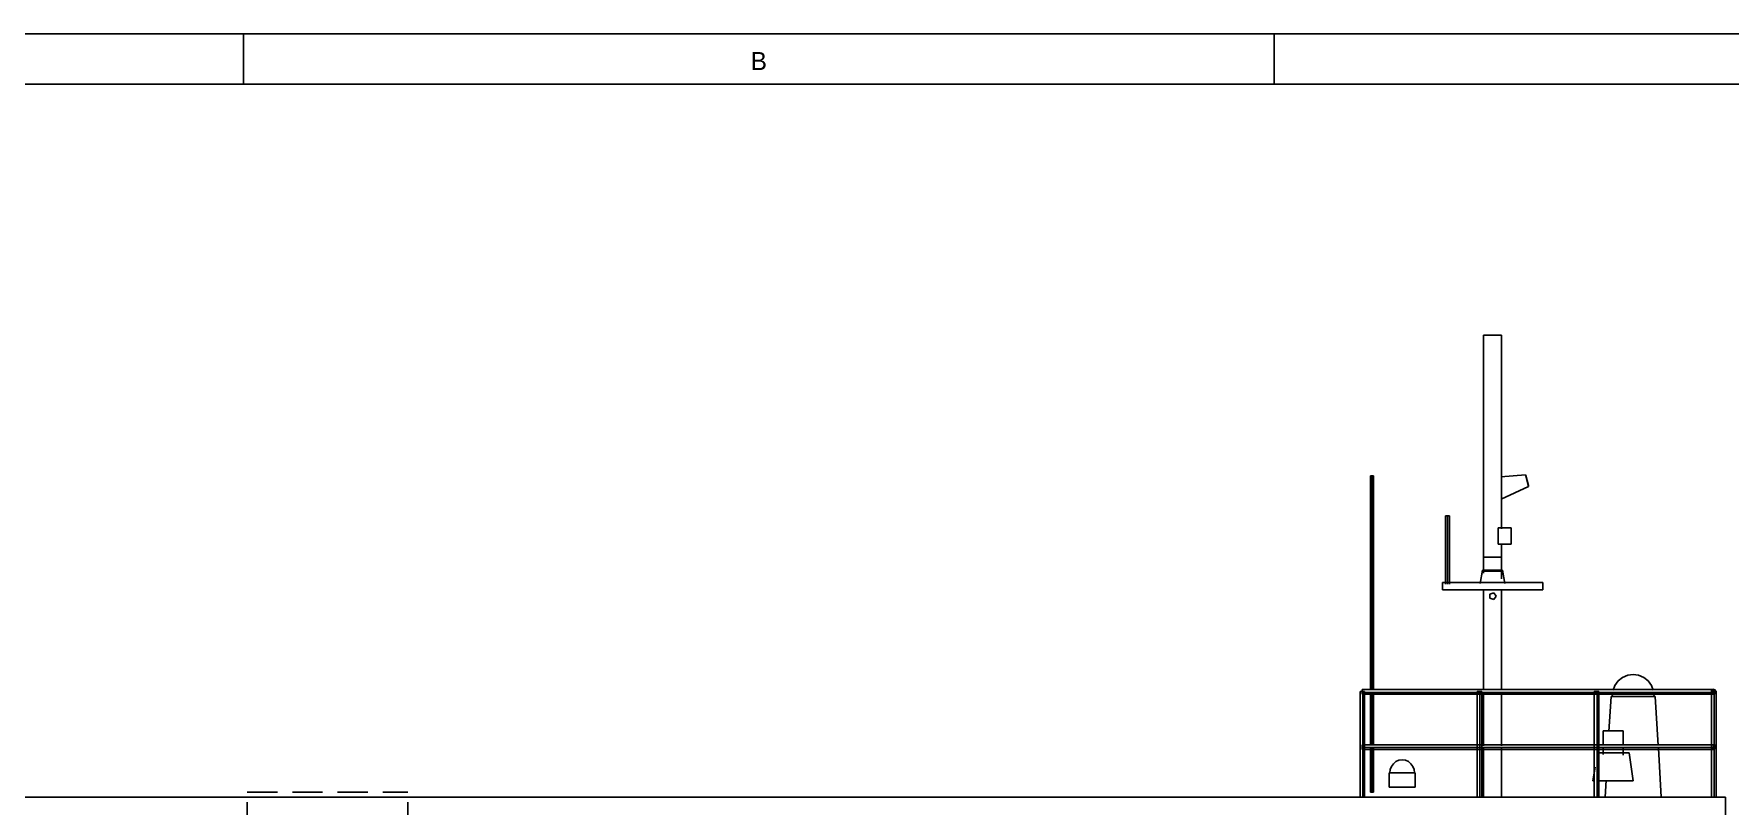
# Model space of a CAD drawing. Extents: x 5 to 836, y 5 to 589.
# Drawn here: x 91.8 to 260.6, y 512.1 to 589 of the extents above; entities that cross this region are included whole.
import ezdxf
from ezdxf.enums import TextEntityAlignment as Align

# ---------------------------------------------------------------- set-up
doc = ezdxf.new("R2010")
doc.units = 0
doc.linetypes.add('DASHED', pattern=[4.5, 3, -1.5])
for name, color, linetype in [('DETAIL', 8, 'CONTINUOUS'), ('FRAME', 7, 'CONTINUOUS'), ('MARKING', 4, 'DASHED'), ('OUTLINE', 7, 'CONTINUOUS'), ('TEXT', 7, 'CONTINUOUS'), ('THIN', 7, 'CONTINUOUS')]:
    doc.layers.add(name, color=color, linetype=linetype)

msp = doc.modelspace()

# ---------------------------------------------------------------- linework, layer by layer
at = {"layer": 'DETAIL'}
for p, q in [((236.1, 559), (237.9, 559)), ((224.86, 545), (225.14, 545)), ((224.86, 523.65), (224.86, 545)), ((225, 523.65), (225, 545)), ((225.14, 523.65), (225.14, 545)), ((240.28, 545.1), (240.3, 545.02)), ((240.3, 545.02), (240.57, 544.02)), ((240.57, 544.02), (240.59, 543.94)), ((232.3, 541), (232.7, 541)), ((232.3, 534.21), (232.3, 541)), ((232.5, 534.21), (232.5, 541)), ((232.7, 534.21), (232.7, 541)), ((237.55, 539.8), (238.85, 539.8)), ((237.55, 538.2), (237.55, 539.8)), ((238.85, 538.2), (238.85, 539.8)), ((237.55, 538.2), (238.85, 538.2)), ((236, 535.6), (238, 535.6)), ((236.1, 536.9), (237.9, 536.9)), ((236.1, 535.5), (236.1, 536.9)), ((236.1, 535.5), (237.9, 535.5)), ((237.9, 535.5), (237.9, 536.9)), ((232, 534.35), (242, 534.35)), ((232, 533.65), (232, 534.35)), ((242, 533.65), (242, 534.35)), ((232, 533.65), (242, 533.65)), ((236.72, 533.21), (237.11, 533.33)), ((236.72, 532.79), (236.72, 533.21)), ((236.72, 532.79), (237.11, 532.67)), ((237.11, 533.33), (237.35, 533)), ((237.11, 532.67), (237.35, 533)), ((224, 523.25), (224, 523.7)), ((224, 523.7), (259, 523.7)), ((258.8, 523.65), (259.08, 523.74)), ((258.8, 513), (258.8, 523.65)), ((259, 523.25), (259, 523.7)), ((259.08, 523.74), (259.25, 523.5)), ((223.8, 523.5), (224.25, 523.5)), ((223.8, 513), (223.8, 523.5)), ((224, 523.42), (259, 523.42)), ((224, 523.25), (259, 523.25)), ((224.08, 513), (224.08, 523.5)), ((224.25, 513), (224.25, 523.5)), ((224.86, 518.12), (224.86, 523.3)), ((225, 518.12), (225, 523.3)), ((225.14, 518.12), (225.14, 523.3)), ((235.46, 523.5), (235.92, 523.5)), ((235.46, 513), (235.46, 523.5)), ((235.74, 513), (235.74, 523.5)), ((235.92, 513), (235.92, 523.5)), ((247.13, 523.5), (247.58, 523.5)), ((247.13, 513), (247.13, 523.5)), ((247.41, 513), (247.41, 523.5)), ((247.58, 513), (247.58, 523.5)), ((248.8, 523), (253.2, 523)), ((258.8, 523.5), (259.25, 523.5)), ((258.8, 523.35), (259.08, 523.26)), ((259.08, 513), (259.08, 523.5)), ((259.08, 523.26), (259.25, 523.5)), ((259.25, 513), (259.25, 523.5)), ((248, 518.14), (248, 519.6)), ((250, 518.14), (250, 519.6)), ((224, 517.75), (224, 518.2)), ((224, 518.2), (259, 518.2)), ((224, 517.92), (259, 517.92)), ((224, 517.75), (259, 517.75)), ((224.86, 513.5), (224.86, 517.84)), ((225, 513.5), (225, 517.84)), ((225.14, 513.5), (225.14, 517.84)), ((247.51, 517.4), (250.6, 517.4)), ((248, 517.24), (248, 517.88)), ((250, 517.18), (250, 517.88)), ((258.8, 518.15), (259.08, 518.24)), ((258.8, 517.85), (259.08, 517.76)), ((259, 517.75), (259, 518.2)), ((259.08, 518.24), (259.25, 518)), ((259.08, 517.76), (259.25, 518)), ((226.7, 515.4), (229.3, 515.4)), ((224.86, 513.5), (225.14, 513.5)), ((226.7, 514), (229.3, 514)), ((247, 514.6), (247.13, 514.6)), ((247.53, 514.6), (251, 514.6)), ((88.5, 513), (260.2, 513)), ((260.2, 511), (260.2, 513))]:
    msp.add_line(p, q, dxfattribs=at)
at = {"layer": 'FRAME'}
msp.add_line((10, 584), (831, 584), dxfattribs=at)
at = {"layer": 'MARKING'}
for p, q in [((113, 513.5), (129, 513.5)), ((113, 509.5), (113, 513.5)), ((129, 509.5), (129, 513.5))]:
    msp.add_line(p, q, dxfattribs=at)
at = {"layer": 'OUTLINE'}
for p, q in [((236.1, 535.3), (236.1, 559)), ((237.9, 539.71), (237.9, 559)), ((237.81, 544.88), (240.28, 545.1)), ((237.84, 542.66), (240.59, 543.94)), ((240.28, 545.1), (240.59, 543.94)), ((237.9, 534.74), (237.9, 538.24)), ((235.78, 534.27), (236, 535.6)), ((238, 535.6), (238.22, 534.27)), ((236.1, 523.63), (236.1, 533.69)), ((237.9, 523.63), (237.9, 533.69)), ((249, 523.63), (249.19, 524.1)), ((249.19, 524.1), (249.52, 524.56)), ((249.52, 524.56), (249.95, 524.91)), ((249.95, 524.91), (250.46, 525.13)), ((250.46, 525.13), (251, 525.2)), ((251, 525.2), (251.54, 525.13)), ((251.54, 525.13), (252.05, 524.91)), ((252.05, 524.91), (252.48, 524.56)), ((252.48, 524.56), (252.81, 524.1)), ((252.81, 524.1), (253, 523.63)), ((236.1, 518.1), (236.1, 523.28)), ((237.9, 518.1), (237.9, 523.28)), ((248.59, 519.53), (248.8, 523)), ((248.91, 523), (248.94, 523.25)), ((248.91, 523), (253.09, 523)), ((253.06, 523.25), (253.09, 523)), ((253.2, 523), (253.49, 518.14)), ((248, 519.6), (250, 519.6)), ((236.1, 513), (236.1, 517.89)), ((237.9, 513), (237.9, 517.89)), ((250.6, 517.4), (251, 514.6)), ((253.51, 517.86), (253.8, 513)), ((226.7, 514), (226.7, 515.4)), ((226.76, 515.4), (226.81, 515.74)), ((226.76, 515.4), (229.24, 515.4)), ((226.81, 515.74), (226.93, 516.05)), ((226.93, 516.05), (227.13, 516.32)), ((227.13, 516.32), (227.38, 516.53)), ((227.38, 516.53), (227.68, 516.66)), ((227.68, 516.66), (228, 516.7)), ((228, 516.7), (228.32, 516.66)), ((228.32, 516.66), (228.62, 516.53)), ((228.62, 516.53), (228.87, 516.32)), ((228.87, 516.32), (229.07, 516.05)), ((229.07, 516.05), (229.19, 515.74)), ((229.19, 515.74), (229.24, 515.4)), ((229.3, 514), (229.3, 515.4)), ((247, 514.6), (247.2, 515.97)), ((248.2, 513), (248.3, 514.67))]:
    msp.add_line(p, q, dxfattribs=at)
at = {"layer": 'THIN'}
for p, q in [((5, 589), (836, 589)), ((112.63, 589), (112.63, 584)), ((215.25, 589), (215.25, 584))]:
    msp.add_line(p, q, dxfattribs=at)

# ---------------------------------------------------------------- texts
at = {"layer": 'TEXT'}
msp.add_text('B', height=1.8, dxfattribs=at).set_placement((163.94, 585.4), align=Align.CENTER)

doc.saveas('drawing.dxf')
